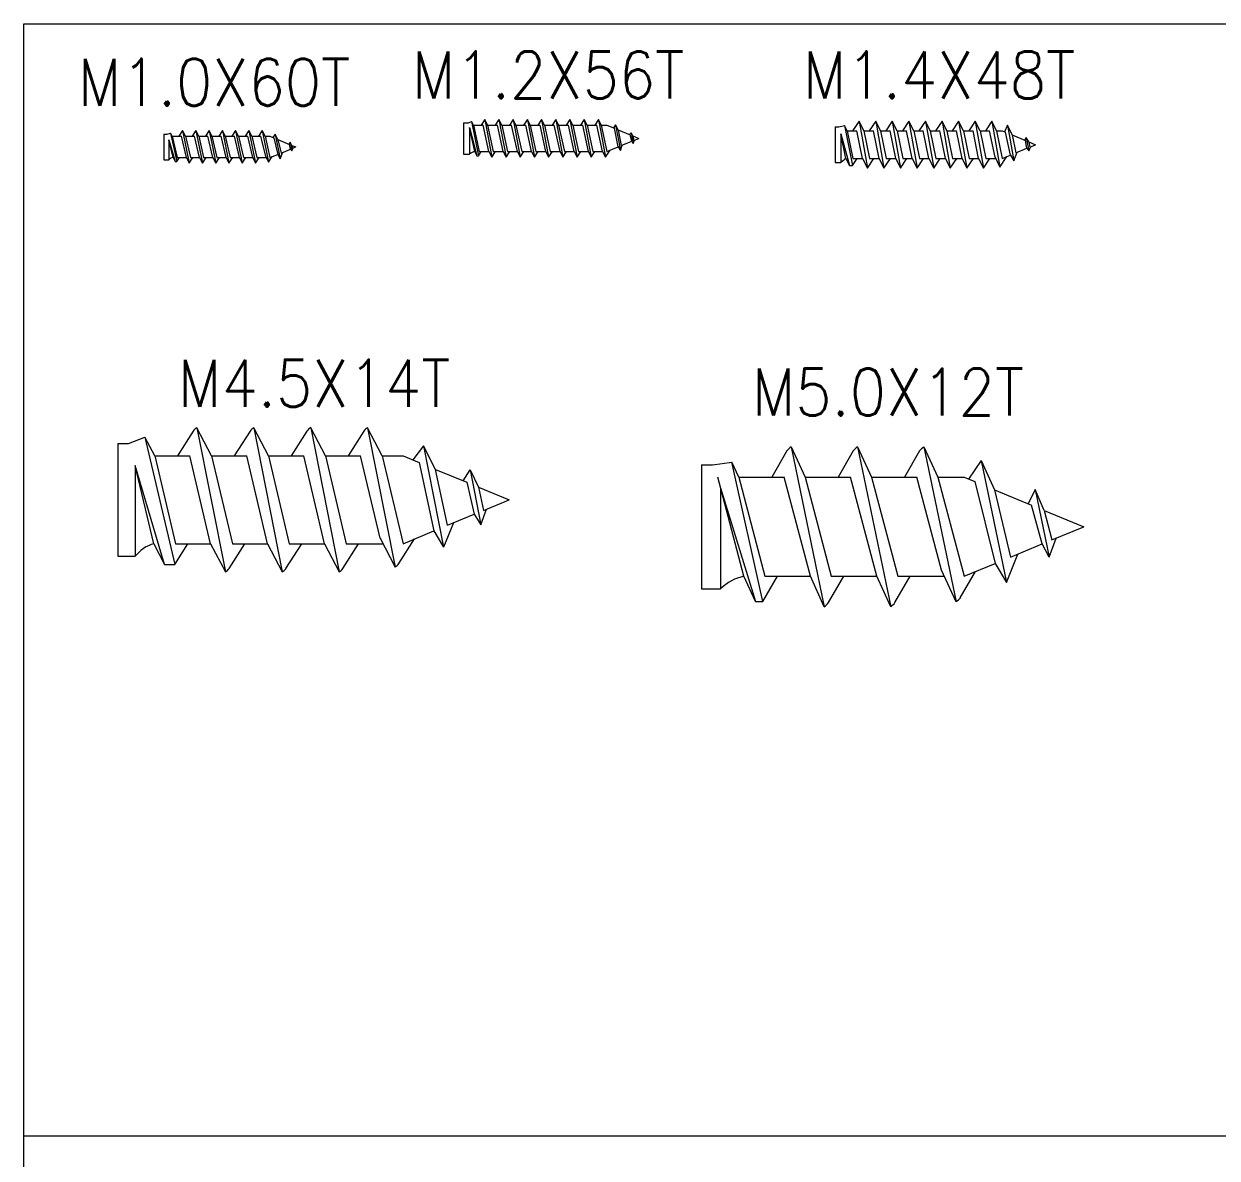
# Model space of a CAD drawing. Header units: millimetres. Extents: x 1190 to 1493, y 468 to 700.
# Drawn here: x 1189.81 to 1227.86, y 503.22 to 539.4 of the extents above; entities that cross this region are included whole.
import ezdxf

# ---------------------------------------------------------------- set-up
doc = ezdxf.new("R2010")
doc.units = ezdxf.units.MM
doc.styles.add('数字', font='txt.shx', dxfattribs={"width": 0.9, "height": 3, "bigfont": 'gbcbig.shx'})

msp = doc.modelspace()

# ---------------------------------------------------------------- linework, layer by layer
at = {"lineweight": 5, "ltscale": 0.5}
for p, q in [((1203.824, 536.244), (1203.987, 536.244)), ((1203.824, 536.244), (1203.824, 535.244)), ((1203.987, 536.244), (1204.086, 536.279)), ((1204.189, 535.324), (1204.022, 536.087)), ((1204.022, 536.087), (1204.022, 535.244)), ((1204.022, 536.087), (1204.258, 535.185)), ((1204.086, 536.279), (1204.306, 535.185)), ((1204.143, 536.164), (1204.458, 536.164)), ((1204.143, 536.164), (1204.327, 535.324)), ((1204.642, 535.324), (1204.458, 536.164)), ((1204.506, 536.344), (1204.732, 535.144)), ((1204.596, 536.164), (1204.911, 536.164)), ((1204.596, 536.164), (1204.78, 535.324)), ((1205.095, 535.324), (1204.911, 536.164)), ((1204.959, 536.344), (1205.185, 535.144)), ((1205.049, 536.164), (1205.364, 536.164)), ((1205.049, 536.164), (1205.233, 535.324)), ((1205.548, 535.324), (1205.364, 536.164)), ((1205.412, 536.344), (1205.638, 535.144)), ((1205.502, 536.164), (1205.686, 535.324)), ((1205.502, 536.164), (1205.817, 536.164)), ((1206.001, 535.324), (1205.817, 536.164)), ((1205.865, 536.344), (1206.091, 535.144)), ((1205.955, 536.164), (1206.27, 536.164)), ((1205.955, 536.164), (1206.139, 535.324)), ((1206.454, 535.324), (1206.27, 536.164)), ((1206.318, 536.344), (1206.544, 535.144)), ((1206.408, 536.164), (1206.723, 536.164)), ((1206.408, 536.164), (1206.592, 535.324)), ((1206.907, 535.324), (1206.723, 536.164)), ((1206.771, 536.344), (1206.997, 535.144)), ((1206.861, 536.164), (1207.045, 535.324)), ((1206.861, 536.164), (1207.176, 536.164)), ((1207.36, 535.324), (1207.176, 536.164)), ((1207.224, 536.344), (1207.45, 535.144)), ((1207.314, 536.164), (1207.629, 536.164)), ((1207.314, 536.164), (1207.498, 535.324)), ((1207.813, 535.324), (1207.629, 536.164)), ((1207.677, 536.344), (1207.903, 535.144)), ((1207.767, 536.164), (1208.082, 536.164)), ((1207.767, 536.164), (1207.951, 535.324)), ((1208.266, 535.324), (1208.082, 536.164)), ((1208.13, 536.344), (1208.356, 535.144)), ((1208.22, 536.164), (1208.404, 535.324)), ((1208.22, 536.164), (1208.404, 536.164)), ((1208.404, 536.164), (1208.642, 536.066)), ((1208.676, 536.177), (1208.613, 536.078)), ((1208.759, 535.471), (1208.642, 536.066)), ((1208.676, 536.177), (1208.83, 535.356)), ((1208.758, 536.018), (1208.676, 536.177)), ((1215.676, 536.113), (1215.792, 536.113)), ((1215.676, 536.113), (1215.676, 534.973)), ((1215.792, 536.113), (1215.978, 536.158)), ((1215.978, 536.158), (1216.232, 534.878)), ((1216.441, 536.293), (1216.705, 534.793)), ((1216.97, 536.293), (1217.234, 534.793)), ((1217.499, 536.293), (1217.763, 534.793)), ((1218.028, 536.293), (1218.292, 534.793)), ((1218.557, 536.293), (1218.821, 534.793)), ((1219.086, 536.293), (1219.35, 534.793)), ((1219.615, 536.293), (1219.879, 534.793)), ((1220.144, 536.293), (1220.408, 534.793)), ((1220.673, 536.293), (1220.931, 534.826)), ((1221.175, 536.167), (1221.072, 535.956)), ((1221.175, 536.167), (1221.375, 535.03)), ((1221.321, 535.853), (1221.175, 536.167)), ((1194.279, 535.88), (1194.378, 535.88)), ((1194.279, 535.88), (1194.279, 535.06)), ((1194.378, 535.88), (1194.49, 535.91)), ((1194.57, 535.13), (1194.437, 535.702)), ((1194.437, 535.702), (1194.437, 535.06)), ((1194.437, 535.702), (1194.635, 535.002)), ((1194.49, 535.91), (1194.695, 535.002)), ((1194.541, 535.81), (1194.835, 535.81)), ((1194.541, 535.81), (1194.699, 535.13)), ((1194.993, 535.13), (1194.835, 535.81)), ((1194.873, 535.99), (1195.084, 534.95)), ((1194.964, 535.81), (1195.258, 535.81)), ((1194.964, 535.81), (1195.122, 535.13)), ((1195.416, 535.13), (1195.258, 535.81)), ((1195.296, 535.99), (1195.507, 534.95)), ((1195.387, 535.81), (1195.681, 535.81)), ((1195.387, 535.81), (1195.545, 535.13)), ((1195.839, 535.13), (1195.681, 535.81)), ((1195.719, 535.99), (1195.93, 534.95)), ((1195.81, 535.81), (1195.968, 535.13)), ((1195.81, 535.81), (1196.104, 535.81)), ((1196.262, 535.13), (1196.104, 535.81)), ((1196.142, 535.99), (1196.353, 534.95)), ((1196.233, 535.81), (1196.527, 535.81)), ((1196.233, 535.81), (1196.391, 535.13)), ((1196.685, 535.13), (1196.527, 535.81)), ((1196.565, 535.99), (1196.776, 534.95)), ((1196.656, 535.81), (1196.814, 535.13)), ((1196.656, 535.81), (1196.95, 535.81)), ((1197.108, 535.13), (1196.95, 535.81)), ((1196.988, 535.99), (1197.199, 534.95)), ((1197.079, 535.81), (1197.373, 535.81)), ((1197.079, 535.81), (1197.237, 535.13)), ((1197.523, 535.165), (1197.373, 535.81)), ((1197.411, 535.99), (1197.616, 534.982)), ((1197.502, 535.81), (1197.66, 535.13)), ((1197.502, 535.81), (1197.66, 535.81)), ((1197.66, 535.81), (1197.786, 535.758)), ((1197.827, 535.881), (1197.75, 535.773)), ((1197.786, 535.758), (1197.912, 535.234)), ((1197.827, 535.881), (1197.987, 535.095)), ((1197.91, 535.707), (1197.827, 535.881)), ((1197.91, 535.707), (1198.282, 535.552)), ((1197.91, 535.707), (1198.015, 535.277)), ((1208.758, 536.018), (1209.148, 535.856)), ((1208.758, 536.018), (1208.859, 535.513)), ((1208.859, 535.513), (1209.191, 535.65)), ((1209.177, 535.92), (1209.123, 535.867)), ((1209.191, 535.65), (1209.148, 535.856)), ((1209.177, 535.92), (1209.241, 535.582)), ((1209.23, 535.822), (1209.177, 535.92)), ((1209.191, 535.65), (1209.241, 535.582)), ((1209.23, 535.822), (1209.418, 535.744)), ((1209.23, 535.822), (1209.264, 535.681)), ((1209.241, 535.582), (1209.285, 535.689)), ((1209.264, 535.681), (1209.418, 535.744)), ((1216.021, 535.103), (1215.861, 535.884)), ((1215.861, 535.884), (1215.861, 534.973)), ((1215.861, 535.884), (1216.133, 534.878)), ((1216.066, 535.983), (1216.37, 535.983)), ((1216.066, 535.983), (1216.246, 535.103)), ((1216.55, 535.103), (1216.37, 535.983)), ((1216.595, 535.983), (1216.899, 535.983)), ((1216.595, 535.983), (1216.775, 535.103)), ((1217.079, 535.103), (1216.899, 535.983)), ((1217.124, 535.983), (1217.428, 535.983)), ((1217.124, 535.983), (1217.304, 535.103)), ((1217.608, 535.103), (1217.428, 535.983)), ((1217.653, 535.983), (1217.833, 535.103)), ((1217.653, 535.983), (1217.957, 535.983)), ((1218.137, 535.103), (1217.957, 535.983)), ((1218.182, 535.983), (1218.486, 535.983)), ((1218.182, 535.983), (1218.362, 535.103)), ((1218.666, 535.103), (1218.486, 535.983)), ((1218.711, 535.983), (1219.015, 535.983)), ((1218.711, 535.983), (1218.891, 535.103)), ((1219.195, 535.103), (1219.015, 535.983)), ((1219.24, 535.983), (1219.42, 535.103)), ((1219.24, 535.983), (1219.544, 535.983)), ((1219.724, 535.103), (1219.544, 535.983)), ((1219.769, 535.983), (1220.073, 535.983)), ((1219.769, 535.983), (1219.949, 535.103)), ((1220.253, 535.103), (1220.073, 535.983)), ((1220.298, 535.983), (1220.602, 535.983)), ((1220.298, 535.983), (1220.478, 535.103)), ((1220.775, 535.14), (1220.602, 535.983)), ((1220.827, 535.983), (1221.007, 535.103)), ((1220.827, 535.983), (1221.007, 535.983)), ((1221.007, 535.983), (1221.11, 535.94)), ((1221.273, 535.213), (1221.11, 535.94)), ((1221.321, 535.853), (1221.742, 535.678)), ((1221.321, 535.853), (1221.437, 535.281)), ((1221.773, 535.775), (1221.714, 535.69)), ((1221.794, 535.428), (1221.742, 535.678)), ((1221.773, 535.775), (1221.849, 535.343)), ((1221.848, 535.635), (1221.773, 535.775)), ((1197.987, 535.095), (1198.071, 535.3)), ((1198.015, 535.277), (1198.313, 535.4)), ((1198.303, 535.622), (1198.26, 535.561)), ((1198.313, 535.4), (1198.282, 535.552)), ((1198.303, 535.622), (1198.359, 535.347)), ((1198.36, 535.52), (1198.303, 535.622)), ((1198.313, 535.4), (1198.359, 535.347)), ((1198.359, 535.347), (1198.399, 535.436)), ((1198.36, 535.52), (1198.481, 535.47)), ((1198.36, 535.52), (1198.381, 535.429)), ((1198.381, 535.429), (1198.481, 535.47)), ((1204.327, 535.324), (1204.642, 535.324)), ((1204.78, 535.324), (1205.095, 535.324)), ((1205.233, 535.324), (1205.548, 535.324)), ((1205.686, 535.324), (1206.001, 535.324)), ((1206.139, 535.324), (1206.454, 535.324)), ((1206.592, 535.324), (1206.907, 535.324)), ((1207.045, 535.324), (1207.36, 535.324)), ((1207.498, 535.324), (1207.813, 535.324)), ((1207.951, 535.324), (1208.266, 535.324)), ((1208.404, 535.324), (1208.759, 535.471)), ((1208.759, 535.471), (1208.83, 535.356)), ((1208.83, 535.356), (1208.891, 535.526)), ((1221.375, 535.03), (1221.485, 535.301)), ((1221.437, 535.281), (1221.794, 535.428)), ((1221.794, 535.428), (1221.849, 535.343)), ((1221.848, 535.635), (1222.07, 535.543)), ((1221.848, 535.635), (1221.884, 535.466)), ((1221.849, 535.343), (1221.915, 535.479)), ((1221.884, 535.466), (1222.07, 535.543)), ((1194.279, 535.06), (1194.437, 535.06)), ((1194.635, 535.002), (1194.695, 535.002)), ((1194.699, 535.13), (1194.993, 535.13)), ((1195.122, 535.13), (1195.416, 535.13)), ((1195.545, 535.13), (1195.839, 535.13)), ((1195.968, 535.13), (1196.262, 535.13)), ((1196.391, 535.13), (1196.685, 535.13)), ((1196.814, 535.13), (1197.108, 535.13)), ((1197.237, 535.13), (1197.541, 535.13)), ((1197.66, 535.13), (1197.912, 535.234)), ((1197.912, 535.234), (1197.987, 535.095)), ((1203.824, 535.244), (1204.022, 535.244)), ((1204.258, 535.185), (1204.306, 535.185)), ((1215.676, 534.973), (1215.861, 534.973)), ((1216.246, 535.103), (1216.55, 535.103)), ((1216.775, 535.103), (1217.079, 535.103)), ((1217.304, 535.103), (1217.608, 535.103)), ((1217.833, 535.103), (1218.137, 535.103)), ((1218.362, 535.103), (1218.666, 535.103)), ((1218.891, 535.103), (1219.195, 535.103)), ((1219.42, 535.103), (1219.724, 535.103)), ((1219.949, 535.103), (1220.253, 535.103)), ((1220.478, 535.103), (1220.793, 535.103)), ((1221.007, 535.103), (1221.273, 535.213)), ((1221.273, 535.213), (1221.375, 535.03)), ((1216.133, 534.878), (1216.232, 534.878)), ((1193.147, 526.017), (1193.671, 526.218)), ((1193.985, 525.617), (1193.671, 526.218)), ((1193.671, 526.218), (1194.621, 522.149)), ((1195.21, 526.407), (1194.707, 525.617)), ((1195.33, 526.517), (1196.237, 521.917)), ((1195.799, 525.617), (1195.33, 526.517)), ((1197.024, 526.407), (1196.521, 525.617)), ((1197.144, 526.517), (1198.051, 521.917)), ((1197.613, 525.617), (1197.144, 526.517)), ((1198.838, 526.407), (1198.335, 525.617)), ((1198.958, 526.517), (1199.865, 521.917)), ((1199.427, 525.617), (1198.958, 526.517)), ((1200.652, 526.407), (1200.149, 525.617)), ((1200.772, 526.517), (1201.648, 522.072)), ((1201.241, 525.617), (1200.772, 526.517)), ((1192.808, 526.017), (1193.147, 526.017)), ((1192.808, 526.017), (1192.808, 522.417)), ((1202.553, 525.941), (1202.218, 525.486)), ((1202.553, 525.941), (1203.191, 522.707)), ((1202.939, 525.187), (1202.553, 525.941)), ((1214.138, 525.774), (1213.655, 524.937)), ((1214.275, 525.907), (1215.333, 520.807)), ((1214.275, 525.907), (1214.72, 524.937)), ((1216.254, 525.774), (1215.771, 524.937)), ((1216.391, 525.907), (1217.449, 520.807)), ((1216.391, 525.907), (1216.836, 524.937)), ((1218.37, 525.774), (1217.887, 524.937)), ((1218.507, 525.907), (1219.532, 520.962)), ((1218.507, 525.907), (1218.952, 524.937)), ((1193.985, 525.617), (1195.106, 525.617)), ((1193.985, 525.617), (1194.646, 522.817)), ((1195.768, 522.817), (1195.106, 525.617)), ((1195.799, 525.617), (1196.92, 525.617)), ((1195.799, 525.617), (1196.46, 522.817)), ((1197.582, 522.817), (1196.92, 525.617)), ((1197.613, 525.617), (1198.734, 525.617)), ((1197.613, 525.617), (1198.274, 522.817)), ((1199.396, 522.817), (1198.734, 525.617)), ((1199.427, 525.617), (1200.088, 522.817)), ((1199.427, 525.617), (1200.548, 525.617)), ((1201.168, 522.993), (1200.548, 525.617)), ((1201.241, 525.617), (1201.902, 522.817)), ((1201.241, 525.617), (1201.902, 525.617)), ((1201.902, 525.617), (1202.414, 525.405)), ((1202.414, 525.405), (1202.884, 523.224)), ((1211.769, 525.337), (1212.382, 525.422)), ((1212.604, 524.937), (1212.382, 525.422)), ((1213.375, 520.978), (1212.382, 525.422)), ((1220.329, 525.474), (1219.934, 524.876)), ((1220.329, 525.474), (1221.136, 521.584)), ((1220.329, 525.474), (1220.757, 524.535)), ((1193.954, 522.817), (1193.366, 525.306)), ((1193.366, 525.306), (1193.366, 522.417)), ((1194.301, 522.149), (1193.366, 525.306)), ((1202.939, 525.187), (1203.934, 524.775)), ((1203.322, 523.405), (1202.939, 525.187)), ((1203.814, 524.825), (1204.037, 525.172)), ((1204.037, 525.172), (1204.384, 523.415)), ((1204.037, 525.172), (1204.308, 524.62)), ((1211.42, 525.337), (1211.769, 525.337)), ((1211.42, 525.337), (1211.42, 521.377)), ((1203.934, 524.775), (1204.17, 523.756)), ((1204.308, 524.62), (1205.282, 524.217)), ((1204.308, 524.62), (1204.469, 523.88)), ((1212.771, 521.777), (1211.935, 524.937)), ((1212.604, 524.937), (1214.051, 524.937)), ((1212.604, 524.937), (1213.44, 521.777)), ((1214.887, 521.777), (1214.051, 524.937)), ((1214.72, 524.937), (1216.167, 524.937)), ((1214.72, 524.937), (1215.556, 521.777)), ((1217.003, 521.777), (1216.167, 524.937)), ((1216.836, 524.937), (1217.672, 521.777)), ((1216.836, 524.937), (1218.283, 524.937)), ((1219.066, 521.977), (1218.283, 524.937)), ((1218.952, 524.937), (1219.788, 521.777)), ((1218.952, 524.937), (1219.788, 524.937)), ((1219.788, 524.937), (1220.131, 524.795)), ((1220.131, 524.795), (1220.78, 522.188)), ((1212.026, 524.594), (1212.026, 521.377)), ((1212.026, 524.594), (1213.138, 520.978)), ((1220.757, 524.535), (1221.936, 524.047)), ((1220.757, 524.535), (1221.27, 522.391)), ((1222.053, 524.543), (1221.835, 524.089)), ((1222.053, 524.543), (1222.501, 522.384)), ((1222.344, 523.878), (1222.053, 524.543)), ((1204.384, 523.415), (1204.559, 523.917)), ((1204.469, 523.88), (1205.282, 524.217)), ((1222.276, 522.808), (1221.936, 524.047)), ((1222.344, 523.878), (1223.602, 523.357)), ((1222.344, 523.878), (1222.587, 522.936)), ((1203.515, 523.485), (1203.191, 522.707)), ((1203.322, 523.405), (1204.17, 523.756)), ((1204.17, 523.756), (1204.384, 523.415)), ((1201.902, 522.817), (1202.884, 523.224)), ((1202.884, 523.224), (1203.191, 522.707)), ((1222.587, 522.936), (1223.602, 523.357)), ((1193.954, 522.817), (1194.301, 522.149)), ((1194.621, 522.149), (1195.045, 522.817)), ((1194.646, 522.817), (1195.768, 522.817)), ((1195.768, 522.817), (1196.237, 521.917)), ((1196.356, 522.026), (1196.859, 522.817)), ((1196.46, 522.817), (1197.582, 522.817)), ((1197.582, 522.817), (1198.051, 521.917)), ((1198.17, 522.026), (1198.673, 522.817)), ((1198.274, 522.817), (1199.396, 522.817)), ((1199.396, 522.817), (1199.865, 521.917)), ((1199.984, 522.026), (1200.487, 522.817)), ((1200.088, 522.817), (1201.26, 522.817)), ((1201.168, 522.993), (1201.648, 522.072)), ((1201.768, 522.181), (1202.271, 522.972)), ((1221.27, 522.391), (1222.276, 522.808)), ((1222.501, 522.384), (1222.276, 522.808)), ((1222.501, 522.384), (1222.728, 522.995)), ((1192.808, 522.417), (1193.366, 522.417)), ((1221.136, 521.584), (1221.5, 522.486)), ((1194.301, 522.149), (1194.621, 522.149)), ((1219.532, 520.962), (1219.066, 521.977)), ((1219.788, 521.777), (1220.78, 522.188)), ((1220.78, 522.188), (1221.136, 521.584)), ((1213.138, 520.978), (1212.771, 521.777)), ((1213.375, 520.978), (1213.837, 521.777)), ((1213.44, 521.777), (1214.887, 521.777)), ((1215.333, 520.807), (1214.887, 521.777)), ((1215.469, 520.94), (1215.953, 521.777)), ((1215.556, 521.777), (1217.003, 521.777)), ((1217.449, 520.807), (1217.003, 521.777)), ((1217.585, 520.94), (1218.069, 521.777)), ((1217.672, 521.777), (1219.158, 521.777)), ((1219.669, 521.095), (1220.15, 521.927)), ((1211.42, 521.377), (1212.026, 521.377)), ((1213.138, 520.978), (1213.375, 520.978))]:
    msp.add_line(p, q, dxfattribs=at)
at = {"lineweight": 5}
msp.add_line((1189.813, 503.929), (1282.007, 503.929), dxfattribs=at)
msp.add_lwpolyline([(1189.813, 539.396), (1282.007, 539.396), (1282.007, 468.461), (1189.813, 468.461)], close=True, dxfattribs=at)
at = {"lineweight": 5, "ltscale": 0.5}
for points in [[(1204.143, 536.164), (1204.086, 536.279)], [(1204.596, 536.164), (1204.506, 536.344), (1204.388, 536.164)], [(1205.049, 536.164), (1204.959, 536.344), (1204.841, 536.164)], [(1205.502, 536.164), (1205.412, 536.344), (1205.294, 536.164)], [(1205.955, 536.164), (1205.865, 536.344), (1205.747, 536.164)], [(1206.408, 536.164), (1206.318, 536.344), (1206.2, 536.164)], [(1206.861, 536.164), (1206.771, 536.344), (1206.653, 536.164)], [(1207.314, 536.164), (1207.224, 536.344), (1207.106, 536.164)], [(1207.767, 536.164), (1207.677, 536.344), (1207.559, 536.164)], [(1208.22, 536.164), (1208.13, 536.344), (1208.012, 536.164)], [(1216.066, 535.983), (1215.978, 536.158)], [(1216.595, 535.983), (1216.441, 536.293), (1216.235, 535.983)], [(1217.124, 535.983), (1216.97, 536.293), (1216.764, 535.983)], [(1217.653, 535.983), (1217.499, 536.293), (1217.293, 535.983)], [(1218.182, 535.983), (1218.028, 536.293), (1217.822, 535.983)], [(1218.711, 535.983), (1218.557, 536.293), (1218.351, 535.983)], [(1219.24, 535.983), (1219.086, 536.293), (1218.88, 535.983)], [(1219.769, 535.983), (1219.615, 536.293), (1219.409, 535.983)], [(1220.298, 535.983), (1220.144, 536.293), (1219.938, 535.983)], [(1220.827, 535.983), (1220.673, 536.293), (1220.467, 535.983)], [(1194.541, 535.81), (1194.49, 535.91)], [(1194.964, 535.81), (1194.873, 535.99), (1194.755, 535.81)], [(1195.387, 535.81), (1195.296, 535.99), (1195.178, 535.81)], [(1195.81, 535.81), (1195.719, 535.99), (1195.601, 535.81)], [(1196.233, 535.81), (1196.142, 535.99), (1196.024, 535.81)], [(1196.656, 535.81), (1196.565, 535.99), (1196.447, 535.81)], [(1197.079, 535.81), (1196.988, 535.99), (1196.87, 535.81)], [(1197.502, 535.81), (1197.411, 535.99), (1197.293, 535.81)], [(1204.189, 535.324), (1204.258, 535.185)], [(1204.306, 535.185), (1204.397, 535.324)], [(1204.642, 535.324), (1204.732, 535.144), (1204.85, 535.324)], [(1205.095, 535.324), (1205.185, 535.144), (1205.303, 535.324)], [(1205.548, 535.324), (1205.638, 535.144), (1205.756, 535.324)], [(1206.001, 535.324), (1206.091, 535.144), (1206.209, 535.324)], [(1206.454, 535.324), (1206.544, 535.144), (1206.662, 535.324)], [(1206.907, 535.324), (1206.997, 535.144), (1207.115, 535.324)], [(1207.36, 535.324), (1207.45, 535.144), (1207.568, 535.324)], [(1207.813, 535.324), (1207.903, 535.144), (1208.021, 535.324)], [(1208.266, 535.324), (1208.356, 535.144), (1208.501, 535.364)], [(1194.57, 535.13), (1194.635, 535.002)], [(1194.695, 535.002), (1194.779, 535.13)], [(1194.993, 535.13), (1195.084, 534.95), (1195.202, 535.13)], [(1195.416, 535.13), (1195.507, 534.95), (1195.625, 535.13)], [(1195.839, 535.13), (1195.93, 534.95), (1196.048, 535.13)], [(1196.262, 535.13), (1196.353, 534.95), (1196.471, 535.13)], [(1196.685, 535.13), (1196.776, 534.95), (1196.894, 535.13)], [(1197.108, 535.13), (1197.199, 534.95), (1197.317, 535.13)], [(1197.523, 535.165), (1197.616, 534.982), (1197.734, 535.162)], [(1216.021, 535.103), (1216.133, 534.878)], [(1216.232, 534.878), (1216.381, 535.103)], [(1216.55, 535.103), (1216.705, 534.793), (1216.91, 535.103)], [(1217.079, 535.103), (1217.234, 534.793), (1217.439, 535.103)], [(1217.608, 535.103), (1217.763, 534.793), (1217.968, 535.103)], [(1218.137, 535.103), (1218.292, 534.793), (1218.497, 535.103)], [(1218.666, 535.103), (1218.821, 534.793), (1219.026, 535.103)], [(1219.195, 535.103), (1219.35, 534.793), (1219.555, 535.103)], [(1219.724, 535.103), (1219.879, 534.793), (1220.084, 535.103)], [(1220.253, 535.103), (1220.408, 534.793), (1220.613, 535.103)], [(1220.775, 535.14), (1220.931, 534.826), (1221.154, 535.163)]]:
    msp.add_lwpolyline(points, dxfattribs=at)
for centre, radius, start, end in [((1204.337, 534.801), 0.544, 105.8341, 125.4086), ((1194.578, 534.954), 0.177, 92.5631, 142.9411), ((1216.778, 534.007), 1.331, 124.6256, 133.5123), ((1195.59, 526.112), 0.482, 122.7547, 142.1581), ((1197.404, 526.112), 0.482, 122.7547, 142.1581), ((1199.218, 526.112), 0.482, 122.7547, 142.1581), ((1201.032, 526.112), 0.482, 122.7547, 142.1581), ((1214.621, 525.414), 0.603, 125.0896, 143.3049), ((1216.737, 525.414), 0.603, 125.0896, 143.3049), ((1218.853, 525.414), 0.603, 125.0896, 143.3049), ((1194.271, 521.719), 1.143, 106.0962, 142.3474), ((1195.976, 522.322), 0.482, 302.7547, 322.1581), ((1197.79, 522.322), 0.482, 302.7547, 322.1581), ((1199.604, 522.322), 0.482, 302.7547, 322.1581), ((1201.388, 522.477), 0.482, 302.7547, 322.1581), ((1213.048, 520.368), 1.436, 101.1222, 135.364), ((1214.986, 521.3), 0.603, 305.0896, 323.3049), ((1217.102, 521.3), 0.603, 305.0896, 323.3049), ((1219.186, 521.455), 0.603, 305.0896, 323.3049)]:
    msp.add_arc(centre, radius, start, end, dxfattribs=at)

# ---------------------------------------------------------------- texts
at = {"lineweight": 5, "char_height": 1.5, "width": 19.85793, "attachment_point": 1, "style": '数字'}
for s, insert in [(' M1.2X56T', (1200.984, 538.517)), (' M1.4X48T', (1213.449, 538.517)), (' M1.0X60T', (1190.335, 538.285)), (' M4.5X14T', (1193.524, 528.684)), (' M5.0X12T', (1211.816, 528.4))]:
    msp.add_mtext(s, dxfattribs=dict(at, insert=insert))

doc.saveas('drawing.dxf')
